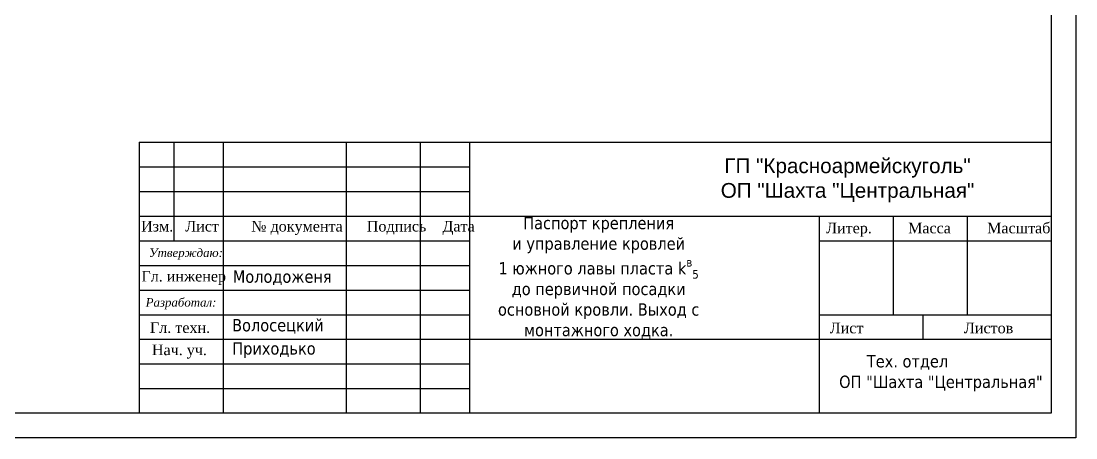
# Model space of a CAD drawing. Header units: inches. Extents: x 523 to 1492, y 69 to 539.
# Drawn here: x 1277.6 to 1491.6, y 90.3 to 174.8 of the extents above; entities that cross this region are included whole.
import ezdxf

# ---------------------------------------------------------------- set-up
doc = ezdxf.new("R2010")
doc.units = ezdxf.units.IN
doc.header["$MEASUREMENT"] = 0
doc.styles.get("Standard").update_dxf_attribs({"font": 'arial.ttf'})
doc.styles.add('стиль', font='tahoma.ttf')

msp = doc.modelspace()

# ---------------------------------------------------------------- linework, layer by layer
for p, q in [((1491.606, 510.268), (1491.606, 90.268)), ((1486.606, 505.268), (1486.606, 95.268)), ((1301.606, 150.266), (1301.606, 95.266)), ((1301.606, 150.266), (1486.606, 150.266)), ((1308.606, 150.266), (1308.606, 130.266)), ((1318.606, 150.266), (1318.606, 95.266)), ((1343.606, 150.266), (1343.606, 95.266)), ((1358.606, 150.266), (1358.606, 95.266)), ((1368.606, 150.266), (1368.606, 95.266)), ((1301.606, 145.266), (1368.606, 145.266)), ((1301.606, 140.266), (1368.606, 140.266)), ((1301.606, 135.266), (1486.606, 135.266)), ((1439.606, 95.266), (1439.606, 135.266)), ((1454.606, 115.266), (1454.606, 135.266)), ((1469.606, 115.266), (1469.606, 135.266)), ((1301.606, 130.266), (1368.606, 130.266)), ((1439.606, 130.266), (1486.606, 130.266)), ((1301.606, 125.266), (1368.606, 125.266)), ((1301.606, 120.266), (1368.606, 120.266)), ((1301.606, 115.266), (1368.606, 115.266)), ((1439.606, 115.266), (1486.606, 115.266)), ((1460.651, 110.266), (1460.651, 115.266)), ((1301.606, 110.266), (1486.606, 110.266)), ((1301.606, 105.266), (1368.606, 105.266)), ((1301.606, 100.266), (1368.606, 100.266)), ((1486.606, 95.268), (542.698, 95.268)), ((1491.606, 90.268), (522.698, 90.268))]:
    msp.add_line(p, q)

# ---------------------------------------------------------------- texts
for s, insert, char_height, width, attachment_point in [('ГП "Красноармейскуголь"\\PОП "Шахта "Центральная"', (1445.281, 142.523), 2.99986, 119.96251, 5), ('\\A1;{\\fTahoma|b0|i0|c204|p34;Паспорт крепления \\Pи управление кровлей \\P1 южного лавы пласта \\fTahoma|b0|i0|c0|p34;k\\fTahoma|b0|i0|c204|p34;\\H0.7x;\\Sв^ ;\\fTahoma|b0|i0|c0|p34;\\S^ 5;\\fTahoma|b0|i0|c204|p34;\\H1.4286x;\\Pдо первичной посадки \\Pосновной кровли. Выход с монтажного ходка.}', (1394.803, 122.767), 2.499881, 60.77851, 5), ('{\\fTimes New Roman|b0|i0|c204|p18;Изм\\fTimes New Roman|b0|i0|c238|p18;.   \\fTimes New Roman|b0|i0|c204|p18;Лист        № документа      Подпись    Дата}', (1301.977, 134.297), 2.16, 80.00732, 1), ('{\\fTimes New Roman|b0|i0|c204|p18;Литер.         Масса         Масштаб}', (1440.937, 133.929), 2.16, 52.85092, 1), ('{\\fTimes New Roman|b0|i1|c204|p18;Утверждаю:}', (1303.575, 128.699), 1.728, 14.83127, 1), ('{\\fTimes New Roman|b0|i0|c204|p18;Гл. инженер}', (1302.05, 124.157), 2.16, 18.53909, 1), ('{\\fTimes New Roman|b0|i1|c204|p18;Разработал:}', (1302.912, 118.622), 1.728, 14.83127, 1), ('{\\fTimes New Roman|b0|i0|c204|p18;Гл. техн.}', (1303.775, 113.724), 2.16, 19.2238, 1), ('{\\fTimes New Roman|b0|i0|c204|p18;Лист                         Листов}', (1441.671, 113.651), 2.16, 50.05621, 1), ('{\\fTimes New Roman|b0|i0|c204|p18;Нач. уч.}', (1304.173, 109.216), 2.16, 18.40215, 1)]:
    msp.add_mtext(s, dxfattribs=dict(insert=insert, char_height=char_height, width=width, attachment_point=attachment_point))
at = {"lineweight": -2, "char_height": 2.5, "width": 16.08903, "attachment_point": 1, "style": 'стиль'}
for s, insert in [('Молодоженя', (1320.578, 124.238)), ('Волосецкий', (1320.445, 114.387)), ('Приходько', (1320.47, 109.667))]:
    msp.add_mtext(s, dxfattribs=dict(at, insert=insert))
at = {"lineweight": 40, "insert": (1443.578, 107.068), "char_height": 2.49988, "width": 42.72424, "attachment_point": 1}
msp.add_mtext('{\\fTahoma|b0|i0|c204|p32;      Тех. отдел\\PОП "Шахта "Центральная"}', dxfattribs=at)

doc.saveas('drawing.dxf')
